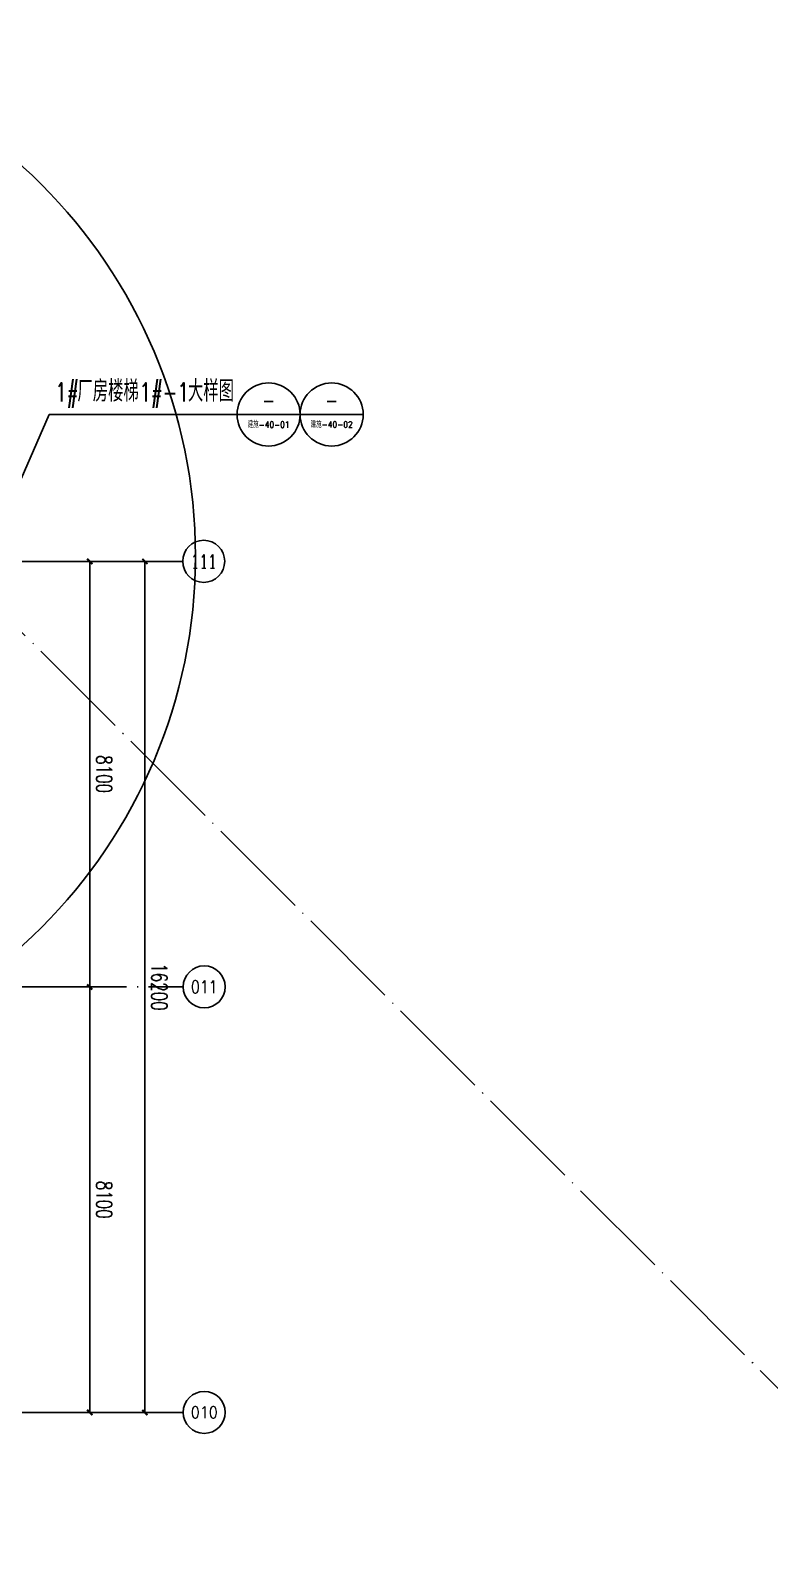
# Model space of a CAD drawing. Extents: x -821772 to -21949, y 506164 to 1049594.
# Drawn here: x -157341 to -143278, y 842879 to 871925 of the extents above; entities that cross this region are included whole.
import ezdxf
from ezdxf.enums import TextEntityAlignment as Align
from ezdxf.xclip import XClip

# ---------------------------------------------------------------- set-up
doc = ezdxf.new("R2010")
doc.units = 0
doc.header["$LTSCALE"] = 1000
doc.header["$MEASUREMENT"] = 0
doc.header["$XCLIPFRAME"] = 2
doc.linetypes.add('10平面20250807_t3$0$DOTE', pattern=[2.42, 2, -0.2, 0.02, -0.2])
doc.layers.get('Defpoints').update_dxf_attribs({"color": 210})
for name, color, linetype in [('10平面20250807_t3$0$A-AXIS-D', 8, 'Continuous'), ('10平面20250807_t3$0$A-AXIS-DOTE', 8, '10平面20250807_t3$0$DOTE'), ('10平面20250807_t3$0$A-AXIS-DP', 8, 'Continuous'), ('10平面20250807_t3$0$A-AXIS-SYMB', 8, 'Continuous'), ('10平面20250807_t3$0$A-LIN-V', 8, 'Continuous'), ('10平面20250807_t3$0$AS-WALL', 8, 'Continuous'), ('10平面20250807_t3$0$PUB_TEXT', 8, 'Continuous'), ('10平面20250807_t3$0$SB_ZF消火栓', 10, 'Continuous')]:
    doc.layers.add(name, color=color, linetype=linetype)
doc.styles.add('10平面20250807_t3$0$_TCH_AXIS', font='COMPLEX', dxfattribs={"bigfont": 'GBCBIG'})
doc.styles.add('10平面20250807_t3$0$_TCH_DIM', font='SIMPLEX', dxfattribs={"bigfont": 'GBCBIG'})
doc.styles.add('10平面20250807_t3$0$_TCH_DIM_T3', font='SIMPLEX', dxfattribs={"width": 0.705882, "bigfont": 'GBCBIG'})
doc.styles.add('10平面20250807_t3$0$A-DIM_T3', font='SIMPLEX', dxfattribs={"width": 0.705882, "bigfont": 'GBCBIG'})
doc.dimstyles.new('10平面20250807_t3$0$_TCH_ARCH&&100', dxfattribs={"dimtxt": 297.5, "dimasz": 100, "dimexe": 100, "dimexo": 100, "dimgap": 126.25, "dimtad": 1, "dimdec": 0, "dimzin": 0, "dimdsep": 46, "dimtxsty": '10平面20250807_t3$0$_TCH_DIM_T3', "dimblk": '10平面20250807_t3$0$_ArchTick', "dimcen": 0.09, "dimclrt": 7, "dimazin": 2, "dimtfac": 1, "dimtdec": 0, "dimtix": 1, "dimtmove": 2, "dimatfit": 3, "dimfxl": 0, "dimtolj": 1, "dimtzin": 0, "dimarcsym": 0})
doc.dimstyles.new('10平面20250807_t3$0$A-DIM&&100', dxfattribs={"dimtxt": 297.5, "dimasz": 100, "dimexe": 100, "dimexo": 100, "dimgap": 126.25, "dimtad": 1, "dimdec": 0, "dimzin": 0, "dimdsep": 46, "dimtxsty": '10平面20250807_t3$0$A-DIM_T3', "dimblk": '10平面20250807_t3$0$_ArchTick', "dimcen": 0.09, "dimclrt": 7, "dimazin": 2, "dimtfac": 1, "dimtdec": 0, "dimtix": 1, "dimtmove": 2, "dimatfit": 3, "dimfxl": 0, "dimtolj": 1, "dimtzin": 0, "dimarcsym": 0})

# ---------------------------------------------------------------- blocks, each defined once
blk = doc.blocks.new('10平面20250807_t3$0$_ArchTick')
at = {"color": 0, "linetype": 'ByBlock', "const_width": 0.4}
blk.add_lwpolyline([(-0.5, -0.5), (0.5, 0.5)], dxfattribs=at)
blk = doc.blocks.new('*D10000')
at = {"layer": '10平面20250807_t3$0$A-AXIS-D', "color": 0, "lineweight": -2}
for p, q in [((63836, 57000), (64622, 57000)), ((64522, 57000), (64522, 48900)), ((63836, 48900), (64622, 48900))]:
    blk.add_line(p, q, dxfattribs=at)
at = {"layer": 'Defpoints', "color": 0}
for p in [(63736, 57000), (63736, 48900), (64522, 48900)]:
    blk.add_point(p, dxfattribs=at)
at = {"layer": '10平面20250807_t3$0$A-AXIS-D', "color": 0, "lineweight": -2, "xscale": 100, "yscale": 100, "zscale": 100}
for p, rotation in [((64522, 57000), 90), ((64522, 48900), 270)]:
    blk.add_blockref('10平面20250807_t3$0$_ArchTick', p, dxfattribs=dict(at, rotation=rotation))
at = {"layer": '10平面20250807_t3$0$A-AXIS-D', "color": 7, "insert": (64797, 52950), "char_height": 297.5, "attachment_point": 5, "rotation": 270, "style": '10平面20250807_t3$0$A-DIM_T3'}
blk.add_mtext('\\A1;8100', dxfattribs=at)
blk = doc.blocks.new('*D10001')
at = {"layer": '10平面20250807_t3$0$A-AXIS-D', "color": 0, "lineweight": -2}
for p, q in [((63836, 48900), (64622, 48900)), ((64522, 48900), (64522, 40800)), ((63836, 40800), (64622, 40800))]:
    blk.add_line(p, q, dxfattribs=at)
at = {"layer": 'Defpoints', "color": 0}
for p in [(63736, 48900), (63736, 40800), (64522, 40800)]:
    blk.add_point(p, dxfattribs=at)
at = {"layer": '10平面20250807_t3$0$A-AXIS-D', "color": 0, "lineweight": -2, "xscale": 100, "yscale": 100, "zscale": 100}
for p, rotation in [((64522, 48900), 90), ((64522, 40800), 270)]:
    blk.add_blockref('10平面20250807_t3$0$_ArchTick', p, dxfattribs=dict(at, rotation=rotation))
at = {"layer": '10平面20250807_t3$0$A-AXIS-D', "color": 7, "insert": (64797, 44850), "char_height": 297.5, "attachment_point": 5, "rotation": 270, "style": '10平面20250807_t3$0$A-DIM_T3'}
blk.add_mtext('\\A1;8100', dxfattribs=at)
blk = doc.blocks.new('*D10011')
at = {"layer": '10平面20250807_t3$0$A-AXIS-D', "color": 0, "lineweight": -2}
for p, q in [((63710, 57000), (65672, 57000)), ((65572, 57000), (65572, 40800)), ((63710, 40800), (65672, 40800))]:
    blk.add_line(p, q, dxfattribs=at)
at = {"layer": 'Defpoints', "color": 0}
for p in [(63610, 57000), (63610, 40800), (65572, 40800)]:
    blk.add_point(p, dxfattribs=at)
at = {"layer": '10平面20250807_t3$0$A-AXIS-D', "color": 0, "lineweight": -2, "xscale": 100, "yscale": 100, "zscale": 100}
for p, rotation in [((65572, 57000), 90), ((65572, 40800), 270)]:
    blk.add_blockref('10平面20250807_t3$0$_ArchTick', p, dxfattribs=dict(at, rotation=rotation))
at = {"layer": '10平面20250807_t3$0$A-AXIS-D', "color": 7, "insert": (65847, 48900), "char_height": 297.5, "attachment_point": 5, "rotation": 270, "style": '10平面20250807_t3$0$_TCH_DIM_T3'}
blk.add_mtext('\\A1;16200', dxfattribs=at)
blk = doc.blocks.new('10平面20250807_t3$0$3132')
at = {"layer": '10平面20250807_t3$0$A-AXIS-SYMB'}
for p, q in [((-157752, 862854), (-156985, 864616)), ((-156985, 864616), (-153410, 864616)), ((-152210, 864616), (-153410, 864616)), ((-151010, 864616), (-152210, 864616))]:
    blk.add_line(p, q, dxfattribs=at)
for centre in [(-152810, 864616), (-151610, 864616)]:
    blk.add_circle(centre, 600, dxfattribs=at)
at = {"layer": '10平面20250807_t3$0$PUB_TEXT', "style": '10平面20250807_t3$0$_TCH_DIM', "width": 0.705882}
for s, p in [('1#', (-156868, 864861)), ('1#-1', (-155268, 864861))]:
    blk.add_text(s, height=357, dxfattribs=at).set_placement(p)
at = {"layer": '10平面20250807_t3$0$PUB_TEXT', "style": '10平面20250807_t3$0$_TCH_DIM'}
for s, p in [('厂房楼梯', (-156448, 864861)), ('大样图', (-154344, 864861))]:
    blk.add_text(s, height=405.1, dxfattribs=at).set_placement(p)
for s, height, width, p, p2 in [('-', 365, 0.777778, (-152931, 864704), (-152688, 864704)), ('-', 365, 0.777778, (-151731, 864704), (-151488, 864704)), ('建施-40-01', 120.6, 0.940298, (-153208, 864364), (-152411, 864364)), ('建施-40-02', 114.3, 0.940725, (-152010, 864368), (-151209, 864368))]:
    blk.add_text(s, height=height, dxfattribs=dict(at, width=width)).set_placement(p, p2, align=Align.FIT)
blk = doc.blocks.new('10平面20250807_t3$0$A$C5D961328')
at = {"layer": '10平面20250807_t3$0$SB_ZF消火栓'}
blk.add_hatch(color=256, dxfattribs=at).paths.add_polyline_path([(0, 40), (700, 40), (700, 240)])
at = {"layer": '10平面20250807_t3$0$A-LIN-V', "ltscale": 500}
blk.add_circle((350, 40), 10001, dxfattribs=at)
at = {"layer": '10平面20250807_t3$0$SB_ZF消火栓'}
for p, q in [((700, 240), (0, 240)), ((0, 240), (0, 40)), ((700, 240), (0, 40)), ((0, 40), (700, 40)), ((700, 240), (700, 40))]:
    blk.add_line(p, q, dxfattribs=at)
at = {"layer": '10平面20250807_t3$0$SB_ZF消火栓', "color": 1}
blk.add_circle((140, 140), 32.5, dxfattribs=at)
blk = doc.blocks.new('10平面20250807_t3$0$234243242332')
at = {"layer": '10平面20250807_t3$0$SB_ZF消火栓', "xscale": -1, "rotation": 180}
blk.add_blockref('10平面20250807_t3$0$A$C5D961328', (-164554, 861963), dxfattribs=at)
blk = doc.blocks.new('10平面20250807_t3$0$dote')
at = {"layer": '10平面20250807_t3$0$A-AXIS-D'}
for centre in [(66691.5, 57001.1), (66701.5, 48901.1), (66701.5, 40801.1)]:
    blk.add_circle(centre, 400, dxfattribs=at)
at = {"layer": '10平面20250807_t3$0$A-AXIS-DOTE'}
for p, q in [((46282.2, 57000), (66291.5, 57000)), ((61882.2, 57000), (91882.2, 27000)), ((46282.2, 48900), (66301.5, 48900)), ((46282.2, 40800), (66301.5, 40800))]:
    blk.add_line(p, q, dxfattribs=at)
at = {"layer": '10平面20250807_t3$0$PUB_TEXT', "style": '10平面20250807_t3$0$_TCH_AXIS'}
for s, height, p, p2 in [('111', 265.5, (66445, 56868.4), (66938, 56868.4)), ('011', 241.21, (66448.8, 48780.5), (66954.2, 48780.5)), ('010', 220.59, (66444.1, 40690.8), (66958.8, 40690.8))]:
    blk.add_text(s, height=height, dxfattribs=at).set_placement(p, p2, align=Align.FIT)
at = {"layer": '10平面20250807_t3$0$A-AXIS-D'}
for base, p1, p2, dimstyle, picture, middle in [((65571.9, 40800), (63610, 57000), (63610, 40800), '10平面20250807_t3$0$_TCH_ARCH&&100', '*D10011', (65846.9, 48900)), ((64522.2, 48900), (63735.8, 57000), (63735.8, 48900), '10平面20250807_t3$0$A-DIM&&100', '*D10000', (64797.2, 52950)), ((64522.2, 40800), (63735.8, 48900), (63735.8, 40800), '10平面20250807_t3$0$A-DIM&&100', '*D10001', (64797.2, 44850))]:
    dim = blk.add_linear_dim(base=base, p1=p1, p2=p2, angle=270, dimstyle=dimstyle, override={"dimgap": 0}, dxfattribs=at)
    dim.commit()
    dim.dimension.update_dxf_attribs({"geometry": picture, "text_midpoint": middle, "dimtype": 129, "text_rotation": 270})
blk = doc.blocks.new('10平面20250807_t3')
at = {"layer": '10平面20250807_t3$0$A-AXIS-DP'}
blk.add_blockref('10平面20250807_t3$0$3132', (0, 0), dxfattribs=at)
at = {"layer": '10平面20250807_t3$0$AS-WALL'}
blk.add_blockref('10平面20250807_t3$0$dote', (-220736.4, 804820), dxfattribs=at)
at = {"layer": '10平面20250807_t3$0$SB_ZF消火栓', "linetype": 'Continuous'}
blk.add_blockref('10平面20250807_t3$0$234243242332', (0, 0), dxfattribs=at)

msp = doc.modelspace()

# ---------------------------------------------------------------- block references
at = {"ltscale": 100}
ref = msp.add_blockref('10平面20250807_t3', (0, 0), dxfattribs=at)
XClip(ref).set_block_clipping_path([(-386212.6353242097, 506163.79756496), (-21948.7593967821, 884998.2285294847)])

doc.saveas('drawing.dxf')
